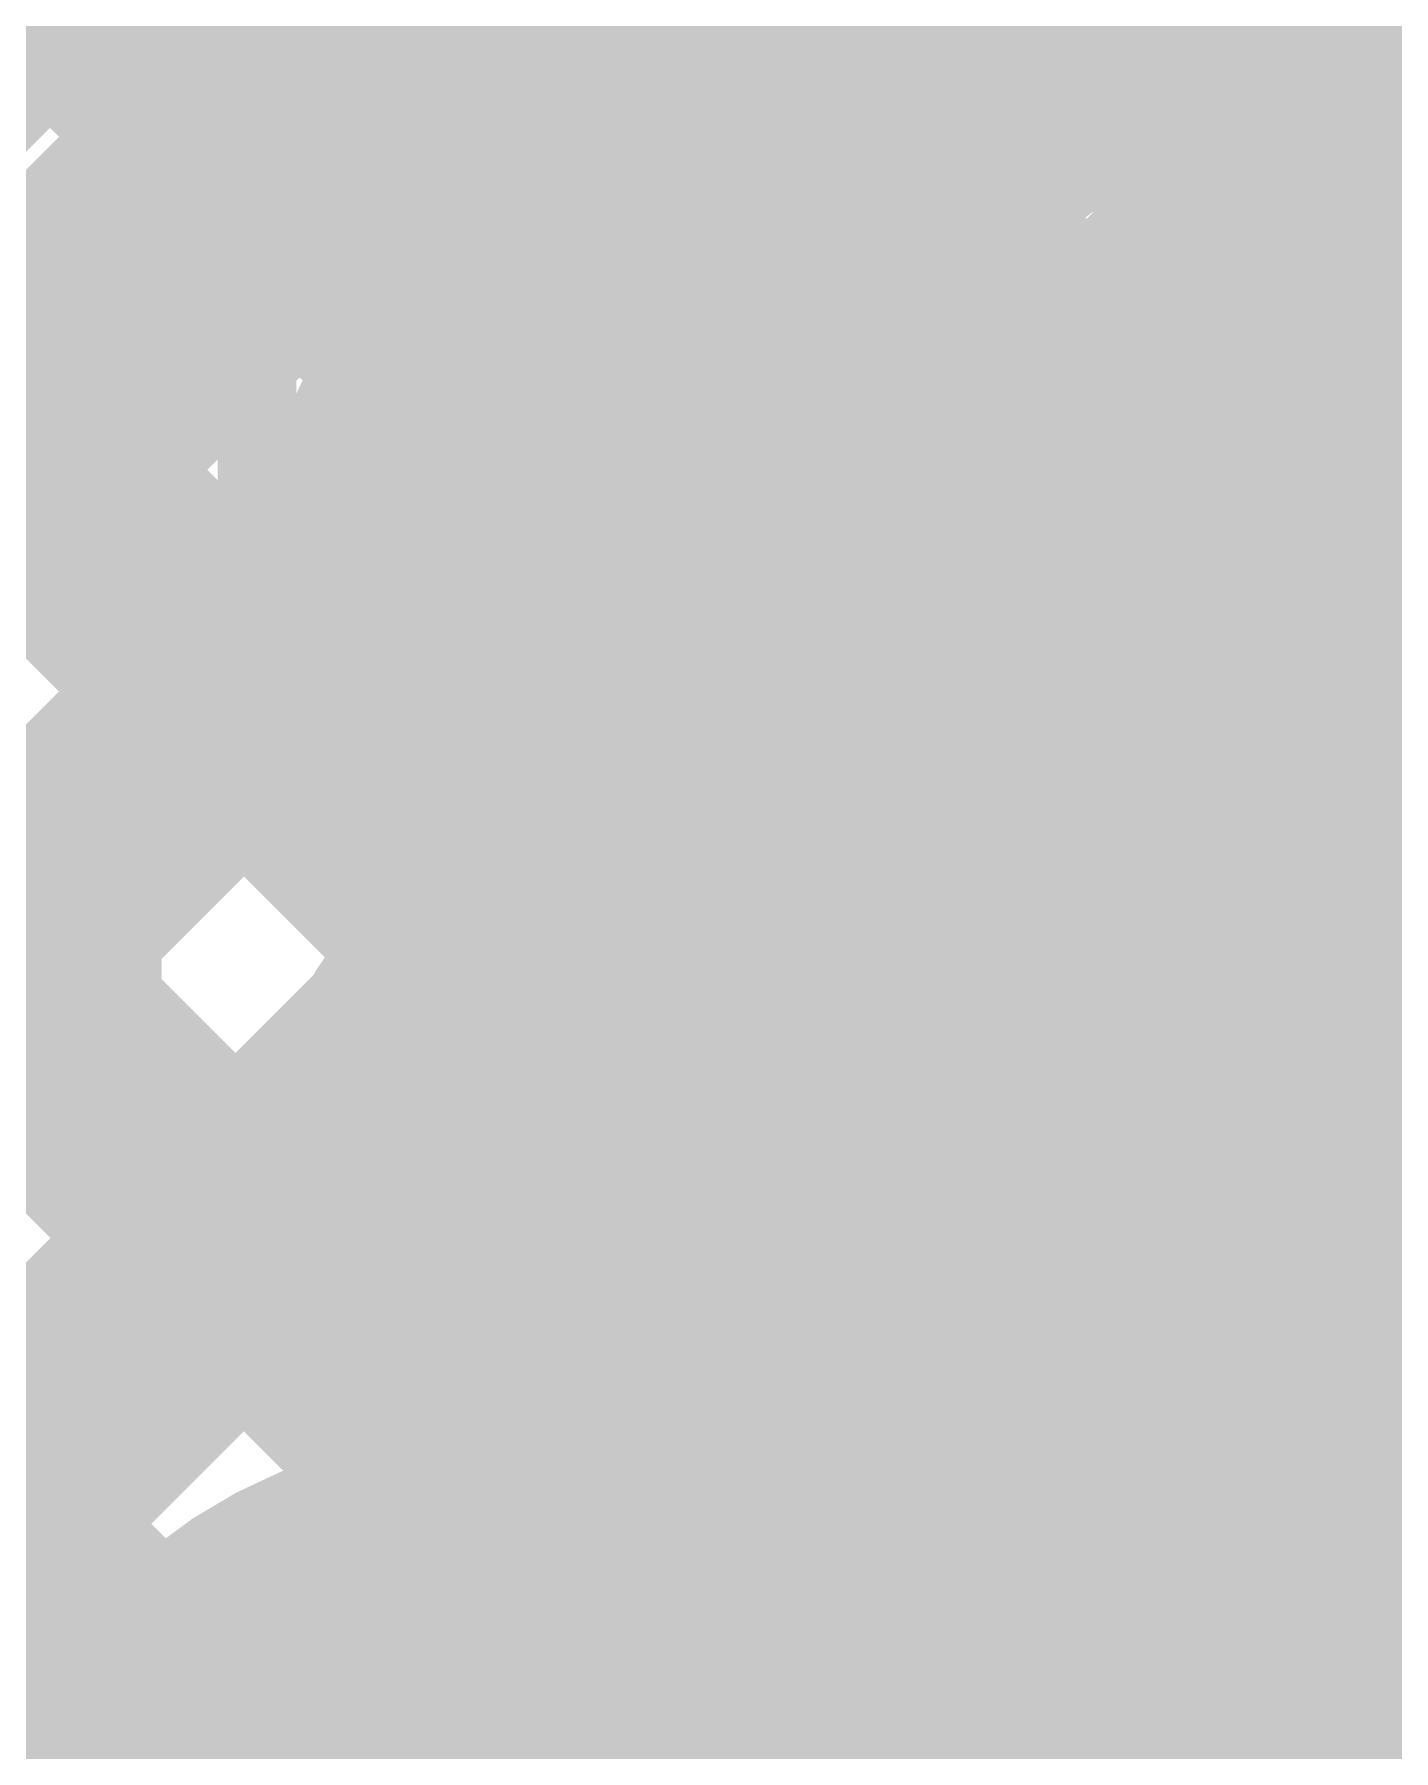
# Model space of a CAD drawing. Header units: millimetres. Extents: x 13 to 259, y -2 to 326.
# Drawn here: x 143.081 to 145.159, y 85.778 to 88.403 of the extents above; entities that cross this region are included whole.
import ezdxf

# ---------------------------------------------------------------- set-up
doc = ezdxf.new("R2010")
doc.units = ezdxf.units.MM
for name, color, linetype in [('BottomLayer', 5, 'Continuous'), ('ConnectLayer', 7, 'Continuous'), ('DrillDrawing', 1, 'Continuous'), ('Mechanical14', 56, 'Continuous'), ('Mechanical15', 56, 'Continuous'), ('Mechanical9', 56, 'Continuous'), ('MidLayer1', 16, 'Continuous'), ('MidLayer2', 76, 'Continuous'), ('MidLayer3', 90, 'Continuous'), ('MidLayer4', 156, 'Continuous'), ('MidLayer5', 130, 'Continuous'), ('MidLayer6', 216, 'Continuous'), ('MultiLayer', 9, 'Continuous'), ('TopLayer', 1, 'Continuous'), ('TopPaste', 8, 'Continuous'), ('TopSolder', 216, 'Continuous')]:
    doc.layers.add(name, color=color, linetype=linetype)

# ---------------------------------------------------------------- blocks, each defined once
blk = doc.blocks.new('RESC1005X40N_82')
at = {"layer": 'Mechanical14', "const_width": 0.1}
for points in [[(-0.5, 0.25), (0.5, 0.25)], [(-0.5, 0.25), (-0.5, -0.25)], [(0.5, 0.25), (0.5, -0.25)], [(-0.5, -0.25), (0.5, -0.25)]]:
    blk.add_lwpolyline(points, dxfattribs=at)
at = {"layer": 'Mechanical14', "const_width": 0.05}
for points in [[(-0.525, 0.25, 1), (-0.475, 0.25, 1)], [(-0.525, 0.25, 1), (-0.475, 0.25, 1)], [(0.475, 0.25, 1), (0.525, 0.25, 1)], [(0.475, 0.25, 1), (0.525, 0.25, 1)], [(-0.525, -0.25, 1), (-0.475, -0.25, 1)], [(-0.525, -0.25, 1), (-0.475, -0.25, 1)], [(0.475, -0.25, 1), (0.525, -0.25, 1)], [(0.475, -0.25, 1), (0.525, -0.25, 1)]]:
    blk.add_lwpolyline(points, format="xyb", close=True, dxfattribs=at)
at = {"layer": 'Mechanical15', "const_width": 0.05}
for points in [[(0, 0.5), (0, -0.5)], [(-0.91, 0.46), (0.91, 0.46)], [(-0.91, 0.46), (-0.91, -0.46)], [(0.91, 0.46), (0.91, -0.46)], [(-0.5, 0), (0.5, 0)], [(-0.91, -0.46), (0.91, -0.46)]]:
    blk.add_lwpolyline(points, dxfattribs=at)
at = {"layer": 'Mechanical15'}
for points, const_width in [([(-0.0125, 0.5, 1), (0.0125, 0.5, 1)], 0.025), ([(-0.9225, 0.46, 1), (-0.8975, 0.46, 1)], 0.025), ([(-0.9225, 0.46, 1), (-0.8975, 0.46, 1)], 0.025), ([(0.8975, 0.46, 1), (0.9225, 0.46, 1)], 0.025), ([(0.8975, 0.46, 1), (0.9225, 0.46, 1)], 0.025), ([(0.35, 0, 1), (-0.35, 0, 1)], 0.05), ([(-0.5125, 0, 1), (-0.4875, 0, 1)], 0.025), ([(-0.3625, 0, 1), (-0.3375, 0, 1)], 0.025), ([(0.3375, 0, 1), (0.3625, 0, 1)], 0.025), ([(0.4875, 0, 1), (0.5125, 0, 1)], 0.025), ([(-0.9225, -0.46, 1), (-0.8975, -0.46, 1)], 0.025), ([(-0.9225, -0.46, 1), (-0.8975, -0.46, 1)], 0.025), ([(0.8975, -0.46, 1), (0.9225, -0.46, 1)], 0.025), ([(0.8975, -0.46, 1), (0.9225, -0.46, 1)], 0.025), ([(-0.0125, -0.5, 1), (0.0125, -0.5, 1)], 0.025)]:
    blk.add_lwpolyline(points, format="xyb", close=True, dxfattribs=dict(at, const_width=const_width))
at = {"layer": 'TopLayer'}
for points in [[(-0.18, -0.31), (-0.18, 0.31), (-0.76, -0.31), (-0.76, 0.31)], [(0.76, -0.31), (0.76, 0.31), (0.18, -0.31), (0.18, 0.31)]]:
    blk.add_solid(points, dxfattribs=at)
at = {"layer": 'TopPaste'}
for points in [[(-0.18, -0.31), (-0.18, 0.31), (-0.76, -0.31), (-0.76, 0.31)], [(0.76, -0.31), (0.76, 0.31), (0.18, -0.31), (0.18, 0.31)]]:
    blk.add_solid(points, dxfattribs=at)
at = {"layer": 'TopSolder'}
for points in [[(-0.0784, -0.4116), (-0.0784, 0.4116), (-0.8616, -0.4116), (-0.8616, 0.4116)], [(0.8616, -0.4116), (0.8616, 0.4116), (0.0784, -0.4116), (0.0784, 0.4116)]]:
    blk.add_solid(points, dxfattribs=at)
blk = doc.blocks.new('RESC1005X40N_83')
at = {"layer": 'Mechanical14', "const_width": 0.1}
for points in [[(-0.5, 0.25), (0.5, 0.25)], [(-0.5, 0.25), (-0.5, -0.25)], [(0.5, 0.25), (0.5, -0.25)], [(-0.5, -0.25), (0.5, -0.25)]]:
    blk.add_lwpolyline(points, dxfattribs=at)
at = {"layer": 'Mechanical14', "const_width": 0.05}
for points in [[(-0.525, 0.25, 1), (-0.475, 0.25, 1)], [(-0.525, 0.25, 1), (-0.475, 0.25, 1)], [(0.475, 0.25, 1), (0.525, 0.25, 1)], [(0.475, 0.25, 1), (0.525, 0.25, 1)], [(-0.525, -0.25, 1), (-0.475, -0.25, 1)], [(-0.525, -0.25, 1), (-0.475, -0.25, 1)], [(0.475, -0.25, 1), (0.525, -0.25, 1)], [(0.475, -0.25, 1), (0.525, -0.25, 1)]]:
    blk.add_lwpolyline(points, format="xyb", close=True, dxfattribs=at)
at = {"layer": 'Mechanical15', "const_width": 0.05}
for points in [[(0, 0.5), (0, -0.5)], [(-0.91, 0.46), (0.91, 0.46)], [(-0.91, 0.46), (-0.91, -0.46)], [(0.91, 0.46), (0.91, -0.46)], [(-0.5, 0), (0.5, 0)], [(-0.91, -0.46), (0.91, -0.46)]]:
    blk.add_lwpolyline(points, dxfattribs=at)
at = {"layer": 'Mechanical15'}
for points, const_width in [([(-0.0125, 0.5, 1), (0.0125, 0.5, 1)], 0.025), ([(-0.9225, 0.46, 1), (-0.8975, 0.46, 1)], 0.025), ([(-0.9225, 0.46, 1), (-0.8975, 0.46, 1)], 0.025), ([(0.8975, 0.46, 1), (0.9225, 0.46, 1)], 0.025), ([(0.8975, 0.46, 1), (0.9225, 0.46, 1)], 0.025), ([(0.35, 0, 1), (-0.35, 0, 1)], 0.05), ([(-0.5125, 0, 1), (-0.4875, 0, 1)], 0.025), ([(-0.3625, 0, 1), (-0.3375, 0, 1)], 0.025), ([(0.3375, 0, 1), (0.3625, 0, 1)], 0.025), ([(0.4875, 0, 1), (0.5125, 0, 1)], 0.025), ([(-0.9225, -0.46, 1), (-0.8975, -0.46, 1)], 0.025), ([(-0.9225, -0.46, 1), (-0.8975, -0.46, 1)], 0.025), ([(0.8975, -0.46, 1), (0.9225, -0.46, 1)], 0.025), ([(0.8975, -0.46, 1), (0.9225, -0.46, 1)], 0.025), ([(-0.0125, -0.5, 1), (0.0125, -0.5, 1)], 0.025)]:
    blk.add_lwpolyline(points, format="xyb", close=True, dxfattribs=dict(at, const_width=const_width))
at = {"layer": 'TopLayer'}
for points in [[(-0.18, -0.31), (-0.18, 0.31), (-0.76, -0.31), (-0.76, 0.31)], [(0.76, -0.31), (0.76, 0.31), (0.18, -0.31), (0.18, 0.31)]]:
    blk.add_solid(points, dxfattribs=at)
at = {"layer": 'TopPaste'}
for points in [[(-0.18, -0.31), (-0.18, 0.31), (-0.76, -0.31), (-0.76, 0.31)], [(0.76, -0.31), (0.76, 0.31), (0.18, -0.31), (0.18, 0.31)]]:
    blk.add_solid(points, dxfattribs=at)
at = {"layer": 'TopSolder'}
for points in [[(-0.0784, -0.4116), (-0.0784, 0.4116), (-0.8616, -0.4116), (-0.8616, 0.4116)], [(0.8616, -0.4116), (0.8616, 0.4116), (0.0784, -0.4116), (0.0784, 0.4116)]]:
    blk.add_solid(points, dxfattribs=at)
blk = doc.blocks.new('CAPC1005X55N_137')
at = {"layer": 'Mechanical14', "const_width": 0.1}
for points in [[(-0.5249, -0.2749), (-0.5249, 0.2751)], [(0.5251, 0.2751), (-0.5249, 0.2751)], [(0.5251, -0.2749), (0.5251, 0.2751)], [(0.5251, -0.2749), (-0.5249, -0.2749)]]:
    blk.add_lwpolyline(points, dxfattribs=at)
at = {"layer": 'Mechanical14', "const_width": 0.05}
for points in [[(-0.5499, 0.2751, 1), (-0.5, 0.2751, 1)], [(-0.5499, 0.2751, 1), (-0.5, 0.2751, 1)], [(0.5001, 0.2751, 1), (0.55, 0.2751, 1)], [(0.5001, 0.2751, 1), (0.55, 0.2751, 1)], [(-0.5499, -0.2749, 1), (-0.5, -0.2749, 1)], [(-0.5499, -0.2749, 1), (-0.5, -0.2749, 1)], [(0.5001, -0.2749, 1), (0.55, -0.2749, 1)], [(0.5001, -0.2749, 1), (0.55, -0.2749, 1)]]:
    blk.add_lwpolyline(points, format="xyb", close=True, dxfattribs=at)
at = {"layer": 'Mechanical15', "const_width": 0.05}
for points in [[(0, -0.5), (0, 0.5)], [(-0.91, -0.46), (-0.91, 0.46)], [(0.91, 0.46), (-0.91, 0.46)], [(0.91, -0.46), (0.91, 0.46)], [(0.5, 0), (-0.5, 0)], [(0.91, -0.46), (-0.91, -0.46)]]:
    blk.add_lwpolyline(points, dxfattribs=at)
at = {"layer": 'Mechanical15', "const_width": 0.025}
for points in [[(-0.0125, 0.5, 1), (0.0125, 0.5, 1)], [(-0.9225, 0.46, 1), (-0.8975, 0.46, 1)], [(-0.9225, 0.46, 1), (-0.8975, 0.46, 1)], [(0.8975, 0.46, 1), (0.9225, 0.46, 1)], [(0.8975, 0.46, 1), (0.9225, 0.46, 1)], [(-0.5125, 0, 1), (-0.4875, 0, 1)], [(0.4875, 0, 1), (0.5125, 0, 1)], [(-0.9225, -0.46, 1), (-0.8975, -0.46, 1)], [(-0.9225, -0.46, 1), (-0.8975, -0.46, 1)], [(0.8975, -0.46, 1), (0.9225, -0.46, 1)], [(0.8975, -0.46, 1), (0.9225, -0.46, 1)], [(-0.0125, -0.5, 1), (0.0125, -0.5, 1)]]:
    blk.add_lwpolyline(points, format="xyb", close=True, dxfattribs=at)
at = {"layer": 'TopLayer'}
for points in [[(-0.76, -0.31), (-0.14, -0.31), (-0.76, 0.31), (-0.14, 0.31)], [(0.14, -0.31), (0.76, -0.31), (0.14, 0.31), (0.76, 0.31)]]:
    blk.add_solid(points, dxfattribs=at)
at = {"layer": 'TopPaste'}
for points in [[(-0.76, -0.31), (-0.14, -0.31), (-0.76, 0.31), (-0.14, 0.31)], [(0.14, -0.31), (0.76, -0.31), (0.14, 0.31), (0.76, 0.31)]]:
    blk.add_solid(points, dxfattribs=at)
at = {"layer": 'TopSolder'}
for points in [[(-0.8616, -0.4116), (-0.0384, -0.4116), (-0.8616, 0.4116), (-0.0384, 0.4116)], [(0.0384, -0.4116), (0.8616, -0.4116), (0.0384, 0.4116), (0.8616, 0.4116)]]:
    blk.add_solid(points, dxfattribs=at)
blk = doc.blocks.new('CAPC1005X55N_157')
at = {"layer": 'Mechanical14', "const_width": 0.1}
for points in [[(-0.5249, -0.2749), (-0.5249, 0.2751)], [(0.5251, 0.2751), (-0.5249, 0.2751)], [(0.5251, -0.2749), (0.5251, 0.2751)], [(0.5251, -0.2749), (-0.5249, -0.2749)]]:
    blk.add_lwpolyline(points, dxfattribs=at)
at = {"layer": 'Mechanical14', "const_width": 0.05}
for points in [[(-0.5499, 0.2751, 1), (-0.5, 0.2751, 1)], [(-0.5499, 0.2751, 1), (-0.5, 0.2751, 1)], [(0.5001, 0.2751, 1), (0.55, 0.2751, 1)], [(0.5001, 0.2751, 1), (0.55, 0.2751, 1)], [(-0.5499, -0.2749, 1), (-0.5, -0.2749, 1)], [(-0.5499, -0.2749, 1), (-0.5, -0.2749, 1)], [(0.5001, -0.2749, 1), (0.55, -0.2749, 1)], [(0.5001, -0.2749, 1), (0.55, -0.2749, 1)]]:
    blk.add_lwpolyline(points, format="xyb", close=True, dxfattribs=at)
at = {"layer": 'Mechanical15', "const_width": 0.05}
for points in [[(0, -0.5), (0, 0.5)], [(-0.91, -0.46), (-0.91, 0.46)], [(0.91, 0.46), (-0.91, 0.46)], [(0.91, -0.46), (0.91, 0.46)], [(0.5, 0), (-0.5, 0)], [(0.91, -0.46), (-0.91, -0.46)]]:
    blk.add_lwpolyline(points, dxfattribs=at)
at = {"layer": 'Mechanical15', "const_width": 0.025}
for points in [[(-0.0125, 0.5, 1), (0.0125, 0.5, 1)], [(-0.9225, 0.46, 1), (-0.8975, 0.46, 1)], [(-0.9225, 0.46, 1), (-0.8975, 0.46, 1)], [(0.8975, 0.46, 1), (0.9225, 0.46, 1)], [(0.8975, 0.46, 1), (0.9225, 0.46, 1)], [(-0.5125, 0, 1), (-0.4875, 0, 1)], [(0.4875, 0, 1), (0.5125, 0, 1)], [(-0.9225, -0.46, 1), (-0.8975, -0.46, 1)], [(-0.9225, -0.46, 1), (-0.8975, -0.46, 1)], [(0.8975, -0.46, 1), (0.9225, -0.46, 1)], [(0.8975, -0.46, 1), (0.9225, -0.46, 1)], [(-0.0125, -0.5, 1), (0.0125, -0.5, 1)]]:
    blk.add_lwpolyline(points, format="xyb", close=True, dxfattribs=at)
at = {"layer": 'TopLayer'}
for points in [[(-0.76, -0.31), (-0.14, -0.31), (-0.76, 0.31), (-0.14, 0.31)], [(0.14, -0.31), (0.76, -0.31), (0.14, 0.31), (0.76, 0.31)]]:
    blk.add_solid(points, dxfattribs=at)
at = {"layer": 'TopPaste'}
for points in [[(-0.76, -0.31), (-0.14, -0.31), (-0.76, 0.31), (-0.14, 0.31)], [(0.14, -0.31), (0.76, -0.31), (0.14, 0.31), (0.76, 0.31)]]:
    blk.add_solid(points, dxfattribs=at)
at = {"layer": 'TopSolder'}
for points in [[(-0.8616, -0.4116), (-0.0384, -0.4116), (-0.8616, 0.4116), (-0.0384, 0.4116)], [(0.0384, -0.4116), (0.8616, -0.4116), (0.0384, 0.4116), (0.8616, 0.4116)]]:
    blk.add_solid(points, dxfattribs=at)
blk = doc.blocks.new('RESC1005X40N_161')
at = {"layer": 'Mechanical14', "const_width": 0.1}
for points in [[(-0.5, 0.25), (0.5, 0.25)], [(-0.5, 0.25), (-0.5, -0.25)], [(0.5, 0.25), (0.5, -0.25)], [(-0.5, -0.25), (0.5, -0.25)]]:
    blk.add_lwpolyline(points, dxfattribs=at)
at = {"layer": 'Mechanical14', "const_width": 0.05}
for points in [[(-0.525, 0.25, 1), (-0.475, 0.25, 1)], [(-0.525, 0.25, 1), (-0.475, 0.25, 1)], [(0.475, 0.25, 1), (0.525, 0.25, 1)], [(0.475, 0.25, 1), (0.525, 0.25, 1)], [(-0.525, -0.25, 1), (-0.475, -0.25, 1)], [(-0.525, -0.25, 1), (-0.475, -0.25, 1)], [(0.475, -0.25, 1), (0.525, -0.25, 1)], [(0.475, -0.25, 1), (0.525, -0.25, 1)]]:
    blk.add_lwpolyline(points, format="xyb", close=True, dxfattribs=at)
at = {"layer": 'Mechanical15', "const_width": 0.05}
for points in [[(0, 0.5), (0, -0.5)], [(-0.91, 0.46), (0.91, 0.46)], [(-0.91, 0.46), (-0.91, -0.46)], [(0.91, 0.46), (0.91, -0.46)], [(-0.5, 0), (0.5, 0)], [(-0.91, -0.46), (0.91, -0.46)]]:
    blk.add_lwpolyline(points, dxfattribs=at)
at = {"layer": 'Mechanical15'}
for points, const_width in [([(-0.0125, 0.5, 1), (0.0125, 0.5, 1)], 0.025), ([(-0.9225, 0.46, 1), (-0.8975, 0.46, 1)], 0.025), ([(-0.9225, 0.46, 1), (-0.8975, 0.46, 1)], 0.025), ([(0.8975, 0.46, 1), (0.9225, 0.46, 1)], 0.025), ([(0.8975, 0.46, 1), (0.9225, 0.46, 1)], 0.025), ([(0.35, 0, 1), (-0.35, 0, 1)], 0.05), ([(-0.5125, 0, 1), (-0.4875, 0, 1)], 0.025), ([(-0.3625, 0, 1), (-0.3375, 0, 1)], 0.025), ([(0.3375, 0, 1), (0.3625, 0, 1)], 0.025), ([(0.4875, 0, 1), (0.5125, 0, 1)], 0.025), ([(-0.9225, -0.46, 1), (-0.8975, -0.46, 1)], 0.025), ([(-0.9225, -0.46, 1), (-0.8975, -0.46, 1)], 0.025), ([(0.8975, -0.46, 1), (0.9225, -0.46, 1)], 0.025), ([(0.8975, -0.46, 1), (0.9225, -0.46, 1)], 0.025), ([(-0.0125, -0.5, 1), (0.0125, -0.5, 1)], 0.025)]:
    blk.add_lwpolyline(points, format="xyb", close=True, dxfattribs=dict(at, const_width=const_width))
at = {"layer": 'TopLayer'}
for points in [[(-0.18, -0.31), (-0.18, 0.31), (-0.76, -0.31), (-0.76, 0.31)], [(0.76, -0.31), (0.76, 0.31), (0.18, -0.31), (0.18, 0.31)]]:
    blk.add_solid(points, dxfattribs=at)
at = {"layer": 'TopPaste'}
for points in [[(-0.18, -0.31), (-0.18, 0.31), (-0.76, -0.31), (-0.76, 0.31)], [(0.76, -0.31), (0.76, 0.31), (0.18, -0.31), (0.18, 0.31)]]:
    blk.add_solid(points, dxfattribs=at)
at = {"layer": 'TopSolder'}
for points in [[(-0.0784, -0.4116), (-0.0784, 0.4116), (-0.8616, -0.4116), (-0.8616, 0.4116)], [(0.8616, -0.4116), (0.8616, 0.4116), (0.0784, -0.4116), (0.0784, 0.4116)]]:
    blk.add_solid(points, dxfattribs=at)
blk = doc.blocks.new('RESC1005X40N_162')
at = {"layer": 'Mechanical14', "const_width": 0.1}
for points in [[(-0.5, 0.25), (0.5, 0.25)], [(-0.5, 0.25), (-0.5, -0.25)], [(0.5, 0.25), (0.5, -0.25)], [(-0.5, -0.25), (0.5, -0.25)]]:
    blk.add_lwpolyline(points, dxfattribs=at)
at = {"layer": 'Mechanical14', "const_width": 0.05}
for points in [[(-0.525, 0.25, 1), (-0.475, 0.25, 1)], [(-0.525, 0.25, 1), (-0.475, 0.25, 1)], [(0.475, 0.25, 1), (0.525, 0.25, 1)], [(0.475, 0.25, 1), (0.525, 0.25, 1)], [(-0.525, -0.25, 1), (-0.475, -0.25, 1)], [(-0.525, -0.25, 1), (-0.475, -0.25, 1)], [(0.475, -0.25, 1), (0.525, -0.25, 1)], [(0.475, -0.25, 1), (0.525, -0.25, 1)]]:
    blk.add_lwpolyline(points, format="xyb", close=True, dxfattribs=at)
at = {"layer": 'Mechanical15', "const_width": 0.05}
for points in [[(0, 0.5), (0, -0.5)], [(-0.91, 0.46), (0.91, 0.46)], [(-0.91, 0.46), (-0.91, -0.46)], [(0.91, 0.46), (0.91, -0.46)], [(-0.5, 0), (0.5, 0)], [(-0.91, -0.46), (0.91, -0.46)]]:
    blk.add_lwpolyline(points, dxfattribs=at)
at = {"layer": 'Mechanical15'}
for points, const_width in [([(-0.0125, 0.5, 1), (0.0125, 0.5, 1)], 0.025), ([(-0.9225, 0.46, 1), (-0.8975, 0.46, 1)], 0.025), ([(-0.9225, 0.46, 1), (-0.8975, 0.46, 1)], 0.025), ([(0.8975, 0.46, 1), (0.9225, 0.46, 1)], 0.025), ([(0.8975, 0.46, 1), (0.9225, 0.46, 1)], 0.025), ([(0.35, 0, 1), (-0.35, 0, 1)], 0.05), ([(-0.5125, 0, 1), (-0.4875, 0, 1)], 0.025), ([(-0.3625, 0, 1), (-0.3375, 0, 1)], 0.025), ([(0.3375, 0, 1), (0.3625, 0, 1)], 0.025), ([(0.4875, 0, 1), (0.5125, 0, 1)], 0.025), ([(-0.9225, -0.46, 1), (-0.8975, -0.46, 1)], 0.025), ([(-0.9225, -0.46, 1), (-0.8975, -0.46, 1)], 0.025), ([(0.8975, -0.46, 1), (0.9225, -0.46, 1)], 0.025), ([(0.8975, -0.46, 1), (0.9225, -0.46, 1)], 0.025), ([(-0.0125, -0.5, 1), (0.0125, -0.5, 1)], 0.025)]:
    blk.add_lwpolyline(points, format="xyb", close=True, dxfattribs=dict(at, const_width=const_width))
at = {"layer": 'TopLayer'}
for points in [[(-0.18, -0.31), (-0.18, 0.31), (-0.76, -0.31), (-0.76, 0.31)], [(0.76, -0.31), (0.76, 0.31), (0.18, -0.31), (0.18, 0.31)]]:
    blk.add_solid(points, dxfattribs=at)
at = {"layer": 'TopPaste'}
for points in [[(-0.18, -0.31), (-0.18, 0.31), (-0.76, -0.31), (-0.76, 0.31)], [(0.76, -0.31), (0.76, 0.31), (0.18, -0.31), (0.18, 0.31)]]:
    blk.add_solid(points, dxfattribs=at)
at = {"layer": 'TopSolder'}
for points in [[(-0.0784, -0.4116), (-0.0784, 0.4116), (-0.8616, -0.4116), (-0.8616, 0.4116)], [(0.8616, -0.4116), (0.8616, 0.4116), (0.0784, -0.4116), (0.0784, 0.4116)]]:
    blk.add_solid(points, dxfattribs=at)

msp = doc.modelspace()

# ---------------------------------------------------------------- linework, layer by layer
at = {"layer": 'BottomLayer', "const_width": 0.25}
for points in [[(144.0658, 87.5088, 1), (144.3158, 87.5088, 1)], [(144.0658, 86.5688, 1), (144.3158, 86.5688, 1)]]:
    msp.add_lwpolyline(points, format="xyb", close=True, dxfattribs=at)
at = {"layer": 'ConnectLayer', "const_width": 0.4}
for points in [[(133.8479, 96.1028), (144.7858, 85.1649)], [(133.8479, 96.1028), (144.7858, 85.1649)], [(137.8465, 93.8013), (143.7485, 87.8992)], [(137.8465, 93.8013), (143.7485, 87.8992)], [(137.8465, 93.8013), (143.1046, 88.5432)], [(137.3517, 93.4476), (145.6511, 85.1482)], [(137.3517, 93.4476), (145.6511, 85.1482)], [(139.1148, 89.9874), (143.9801, 85.122)], [(139.1148, 89.9874), (143.9801, 85.122)], [(133.6661, 79.3604), (143.6826, 89.3768)], [(133.6661, 79.3604), (143.6826, 89.3768)], [(133.6661, 79.3604), (143.6826, 89.3768)], [(141.1442, 86.5828), (143.3312, 88.7698)], [(144.7608, 88.584), (145.2758, 88.069)], [(144.7608, 88.584), (145.2758, 88.069)], [(144.7608, 88.584), (145.2758, 88.069)], [(144.7608, 88.584), (145.2758, 88.069)], [(134.0722, 78.9179), (143.6515, 88.4972)], [(134.0722, 78.9179), (143.6515, 88.4972)], [(142.0024, 86.7243), (143.6949, 88.4168)], [(141.525, 86.2), (143.714, 88.389)], [(144.684, 87.8327), (145.1119, 88.2607)], [(144.684, 87.8327), (145.112, 88.2606)], [(144.684, 87.8327), (145.112, 88.2606)], [(144.684, 87.8327), (145.112, 88.2606)], [(143.4629, 88.1848), (143.7485, 87.8992)], [(143.4864, 88.1613), (143.7485, 87.8992)], [(144.3326, 88.1637), (144.465, 88.0312)], [(144.3326, 88.1637), (144.465, 88.0312)], [(144.3326, 88.1637), (144.465, 88.0312)], [(144.3326, 88.1637), (144.465, 88.0312)], [(144.0934, 88.0907), (144.1505, 88.1478)], [(144.0936, 88.0907), (144.1506, 88.1478)], [(144.0936, 88.0907), (144.1506, 88.1478)], [(144.0936, 88.0907), (144.1506, 88.1478)], [(144.7133, 87.783), (144.8806, 87.6157)], [(144.7133, 87.783), (144.8806, 87.6157)], [(144.7133, 87.783), (144.8806, 87.6157)], [(144.7133, 87.783), (144.8806, 87.6157)], [(143.0387, 87.7606), (145.6511, 85.1482)], [(143.0621, 87.7371), (143.7939, 87.0053)], [(127.0089, 71.0061), (143.6089, 87.6061)], [(127.0089, 71.0061), (143.6089, 87.6061)], [(141.525, 85.5223), (143.6089, 87.6062)], [(142.0024, 85.9996), (143.6089, 87.6061)], [(144.4867, 85.0897), (146.9062, 87.5092)], [(144.4867, 85.0897), (146.9062, 87.5092)], [(142.6144, 87.3363), (144.7858, 85.1649)], [(142.6379, 87.3128), (143.6842, 86.2665)], [(129.3674, 71.6675), (144.9371, 87.2372)], [(129.3674, 71.6675), (144.9371, 87.2372)], [(136.9901, 79.2902), (144.9371, 87.2372)], [(144.6451, 86.9453), (144.9371, 87.2373)], [(144.5813, 87.0665), (147.8965, 83.7512)], [(144.5813, 87.0665), (147.8965, 83.7512)], [(144.5813, 87.0665), (144.899, 86.7488)], [(144.5813, 87.0665), (146.05, 85.5977)], [(128.9034, 72.052), (143.867, 87.0156)], [(128.9034, 72.052), (143.867, 87.0156)], [(136.2164, 79.365), (143.867, 87.0156)], [(142.1901, 86.912), (143.9801, 85.122)], [(143.7115, 85.1631), (145.4673, 86.9188)], [(143.7115, 85.1631), (145.4673, 86.9188)], [(143.7115, 85.1631), (145.4673, 86.9188)], [(142.2136, 86.8886), (143.2811, 85.821)], [(141.525, 84.6738), (143.6457, 86.7944)], [(144.4867, 85.0897), (146.05, 86.6531)], [(144.1773, 86.6219), (144.2399, 86.5593)], [(144.5802, 86.0319), (144.9088, 86.3605)], [(144.6273, 86.1719), (144.7355, 86.0637)], [(145.2378, 85.841), (145.3811, 85.9842)]]:
    msp.add_lwpolyline(points, dxfattribs=at)
at = {"layer": 'ConnectLayer'}
for points, const_width in [([(146.0508, 88.7364, 1), (144.8708, 88.7364, 1)], 0.4), ([(144.6608, 88.584, 1), (144.8608, 88.584, 1)], 0.2), ([(144.6608, 88.584, 1), (144.8608, 88.584, 1)], 0.2), ([(144.6608, 88.584, 1), (144.8608, 88.584, 1)], 0.2), ([(144.6608, 88.584, 1), (144.8608, 88.584, 1)], 0.2), ([(143.0046, 88.5432, 1), (143.2046, 88.5432, 1)], 0.2), ([(143.5515, 88.4972, 1), (143.7515, 88.4972, 1)], 0.2), ([(143.5515, 88.4972, 1), (143.7515, 88.4972, 1)], 0.2), ([(143.5949, 88.4168, 1), (143.7949, 88.4168, 1)], 0.2), ([(143.5949, 88.4168, 1), (143.7949, 88.4168, 1)], 0.2), ([(143.614, 88.389, 1), (143.814, 88.389, 1)], 0.2), ([(143.614, 88.389, 1), (143.814, 88.389, 1)], 0.2), ([(145.0119, 88.2607, 1), (145.2119, 88.2607, 1)], 0.2), ([(145.012, 88.2606, 1), (145.212, 88.2606, 1)], 0.2), ([(145.012, 88.2606, 1), (145.212, 88.2606, 1)], 0.2), ([(145.012, 88.2606, 1), (145.212, 88.2606, 1)], 0.2), ([(143.3629, 88.1848, 1), (143.5629, 88.1848, 1)], 0.2), ([(143.3864, 88.1613, 1), (143.5864, 88.1613, 1)], 0.2), ([(144.2326, 88.1637, 1), (144.4326, 88.1637, 1)], 0.2), ([(144.2326, 88.1637, 1), (144.4326, 88.1637, 1)], 0.2), ([(144.2326, 88.1637, 1), (144.4326, 88.1637, 1)], 0.2), ([(144.2326, 88.1637, 1), (144.4326, 88.1637, 1)], 0.2), ([(144.0505, 88.1478, 1), (144.2505, 88.1478, 1)], 0.2), ([(144.0506, 88.1478, 1), (144.2506, 88.1478, 1)], 0.2), ([(144.0506, 88.1478, 1), (144.2506, 88.1478, 1)], 0.2), ([(144.0506, 88.1478, 1), (144.2506, 88.1478, 1)], 0.2), ([(144.7808, 87.5088, 1), (143.6008, 87.5088, 1)], 0.4), ([(144.7808, 87.5088, 1), (143.6008, 87.5088, 1)], 0.4), ([(144.7808, 87.5088, 1), (143.6008, 87.5088, 1)], 0.4), ([(143.9934, 88.0907, 1), (144.1934, 88.0907, 1)], 0.2), ([(143.9936, 88.0907, 1), (144.1936, 88.0907, 1)], 0.2), ([(143.9936, 88.0907, 1), (144.1936, 88.0907, 1)], 0.2), ([(143.9936, 88.0907, 1), (144.1936, 88.0907, 1)], 0.2), ([(146.0508, 87.5088, 1), (144.8708, 87.5088, 1)], 0.4), ([(146.0508, 87.5088, 1), (144.8708, 87.5088, 1)], 0.4), ([(145.1758, 88.069, 1), (145.3758, 88.069, 1)], 0.2), ([(145.1758, 88.069, 1), (145.3758, 88.069, 1)], 0.2), ([(145.1758, 88.069, 1), (145.3758, 88.069, 1)], 0.2), ([(145.1758, 88.069, 1), (145.3758, 88.069, 1)], 0.2), ([(144.365, 88.0312, 1), (144.565, 88.0312, 1)], 0.2), ([(144.365, 88.0312, 1), (144.565, 88.0312, 1)], 0.2), ([(144.365, 88.0312, 1), (144.565, 88.0312, 1)], 0.2), ([(144.365, 88.0312, 1), (144.565, 88.0312, 1)], 0.2), ([(143.6485, 87.8992, 1), (143.8485, 87.8992, 1)], 0.2), ([(143.6485, 87.8992, 1), (143.8485, 87.8992, 1)], 0.2), ([(143.6485, 87.8992, 1), (143.8485, 87.8992, 1)], 0.2), ([(143.6485, 87.8992, 1), (143.8485, 87.8992, 1)], 0.2), ([(144.584, 87.8327, 1), (144.784, 87.8327, 1)], 0.2), ([(144.584, 87.8327, 1), (144.784, 87.8327, 1)], 0.2), ([(144.584, 87.8327, 1), (144.784, 87.8327, 1)], 0.2), ([(144.584, 87.8327, 1), (144.784, 87.8327, 1)], 0.2), ([(144.6133, 87.783, 1), (144.8133, 87.783, 1)], 0.2), ([(144.6133, 87.783, 1), (144.8133, 87.783, 1)], 0.2), ([(144.6133, 87.783, 1), (144.8133, 87.783, 1)], 0.2), ([(144.6133, 87.783, 1), (144.8133, 87.783, 1)], 0.2), ([(142.9387, 87.7606, 1), (143.1387, 87.7606, 1)], 0.2), ([(142.9621, 87.7371, 1), (143.1621, 87.7371, 1)], 0.2), ([(143.5089, 87.6062, 1), (143.7089, 87.6062, 1)], 0.2), ([(143.5089, 87.6061, 1), (143.7089, 87.6061, 1)], 0.2), ([(143.5089, 87.6061, 1), (143.7089, 87.6061, 1)], 0.2), ([(143.5089, 87.6061, 1), (143.7089, 87.6061, 1)], 0.2), ([(144.7806, 87.6157, 1), (144.9806, 87.6157, 1)], 0.2), ([(144.7806, 87.6157, 1), (144.9806, 87.6157, 1)], 0.2), ([(144.7806, 87.6157, 1), (144.9806, 87.6157, 1)], 0.2), ([(144.7806, 87.6157, 1), (144.9806, 87.6157, 1)], 0.2), ([(143.5008, 87.5088, 1), (143.7008, 87.5088, 1)], 0.2), ([(143.5008, 87.5088, 1), (143.7008, 87.5088, 1)], 0.2), ([(143.5008, 87.5088, 1), (143.7008, 87.5088, 1)], 0.2), ([(144.6808, 87.5088, 1), (144.8808, 87.5088, 1)], 0.2), ([(144.6808, 87.5088, 1), (144.8808, 87.5088, 1)], 0.2), ([(144.6808, 87.5088, 1), (144.8808, 87.5088, 1)], 0.2), ([(144.6808, 87.5088, 1), (144.8808, 87.5088, 1)], 0.2), ([(144.6808, 87.5088, 1), (144.8808, 87.5088, 1)], 0.2), ([(144.7708, 87.5088, 1), (144.9708, 87.5088, 1)], 0.2), ([(144.7708, 87.5088, 1), (144.9708, 87.5088, 1)], 0.2), ([(144.8371, 87.2373, 1), (145.0371, 87.2373, 1)], 0.2), ([(144.8371, 87.2372, 1), (145.0371, 87.2372, 1)], 0.2), ([(144.8371, 87.2372, 1), (145.0371, 87.2372, 1)], 0.2), ([(144.8371, 87.2372, 1), (145.0371, 87.2372, 1)], 0.2), ([(144.4813, 87.0665, 1), (144.6813, 87.0665, 1)], 0.2), ([(144.4813, 87.0665, 1), (144.6813, 87.0665, 1)], 0.2), ([(144.4813, 87.0665, 1), (144.6813, 87.0665, 1)], 0.2), ([(144.4813, 87.0665, 1), (144.6813, 87.0665, 1)], 0.2), ([(143.7342, 87.0388, 1), (143.9342, 87.0388, 1)], 0.2), ([(143.7342, 87.0388, 1), (143.9342, 87.0388, 1)], 0.2), ([(144.4475, 87.0388, 1), (144.6475, 87.0388, 1)], 0.2), ([(144.4475, 87.0388, 1), (144.6475, 87.0388, 1)], 0.2), ([(145.0042, 87.0388, 1), (145.2042, 87.0388, 1)], 0.2), ([(145.0042, 87.0388, 1), (145.2042, 87.0388, 1)], 0.2), ([(143.6939, 87.0053, 1), (143.8939, 87.0053, 1)], 0.2), ([(143.767, 87.0156, 1), (143.967, 87.0156, 1)], 0.2), ([(143.767, 87.0156, 1), (143.967, 87.0156, 1)], 0.2), ([(143.767, 87.0156, 1), (143.967, 87.0156, 1)], 0.2), ([(144.5451, 86.9453, 1), (144.7451, 86.9453, 1)], 0.2), ([(143.5457, 86.7944, 1), (143.7457, 86.7944, 1)], 0.2), ([(144.799, 86.7488, 1), (144.999, 86.7488, 1)], 0.2), ([(144.0606, 86.6086, 1), (144.2606, 86.6086, 1)], 0.2), ([(144.0773, 86.6219, 1), (144.2773, 86.6219, 1)], 0.2), ([(144.1399, 86.5593, 1), (144.3399, 86.5593, 1)], 0.2), ([(144.1408, 86.5688, 1), (144.3408, 86.5688, 1)], 0.2), ([(144.6808, 86.5688, 1), (144.8808, 86.5688, 1)], 0.2), ([(144.6808, 86.5688, 1), (144.8808, 86.5688, 1)], 0.2), ([(144.0687, 86.524, 1), (144.2687, 86.524, 1)], 0.2), ([(144.0764, 86.5209, 1), (144.2764, 86.5209, 1)], 0.2), ([(144.8088, 86.3605, 1), (145.0088, 86.3605, 1)], 0.2), ([(143.5842, 86.2665, 1), (143.7842, 86.2665, 1)], 0.2), ([(144.5273, 86.1719, 1), (144.7273, 86.1719, 1)], 0.2), ([(144.6355, 86.0637, 1), (144.8355, 86.0637, 1)], 0.2), ([(143.8295, 86.0398, 1), (144.0295, 86.0398, 1)], 0.2), ([(143.8295, 86.0398, 1), (144.0295, 86.0398, 1)], 0.2), ([(144.4802, 86.0319, 1), (144.6802, 86.0319, 1)], 0.2), ([(143.9204, 86.004, 1), (144.1204, 86.004, 1)], 0.2), ([(143.9204, 86.004, 1), (144.1204, 86.004, 1)], 0.2), ([(143.1811, 85.821, 1), (143.3811, 85.821, 1)], 0.2), ([(145.1378, 85.841, 1), (145.3378, 85.841, 1)], 0.2), ([(144.167, 85.7751, 1), (144.367, 85.7751, 1)], 0.2), ([(144.167, 85.7751, 1), (144.367, 85.7751, 1)], 0.2), ([(145.183, 85.7751, 1), (145.383, 85.7751, 1)], 0.2), ([(145.183, 85.7751, 1), (145.383, 85.7751, 1)], 0.2)]:
    msp.add_lwpolyline(points, format="xyb", close=True, dxfattribs=dict(at, const_width=const_width))
at = {"layer": 'ConnectLayer', "const_width": 0.4}
for points in [[(144.7808, 88.7364, -1.612954), (143.8342, 89.2064)], [(144.7808, 88.7364, -1.612954), (143.8342, 89.2064)], [(146.0508, 88.7364, -1.612954), (145.1042, 89.2064)], [(146.0508, 88.7364, -1.612954), (145.1042, 89.2064)], [(146.05, 88.7057, -1.567019), (145.1042, 89.2064)], [(144.7808, 88.7364, -0.748096), (143.6949, 88.4168)], [(144.7808, 88.7364, -0.726022), (143.714, 88.389)], [(143.8342, 87.0388, -1.612954), (144.7808, 87.5088)], [(145.1042, 87.0388, -1.612954), (146.0508, 87.5088)], [(146.05, 87.4781, -38.390268), (146.05, 87.5395)], [(144.7808, 87.5088, -0.234583), (144.5475, 87.0388)], [(143.9295, 86.0398, -0.557255), (143.8342, 87.0388)], [(144.5475, 87.0388, -0.234583), (144.7808, 86.5688)], [(145.4848, 85.9793, -0.734127), (145.1042, 87.0388)], [(144.1687, 86.524, -0.557254), (144.1606, 86.6086)], [(144.7808, 86.5688, -0.502912), (144.0204, 86.004)], [(144.2408, 86.5688, -0.502912), (144.1764, 86.5209)], [(143.3775, 85.025, -0.813383), (143.9295, 86.0398)], [(144.267, 85.7751, -0.57075), (145.283, 85.7751)], [(144.0204, 86.004, -0.145614), (144.267, 85.7751)], [(145.283, 85.7751, -0.123497), (145.4848, 85.9793)]]:
    msp.add_lwpolyline(points, format="xyb", dxfattribs=at)
at = {"layer": 'DrillDrawing', "const_width": 0.0508}
for points in [[(144.0638, 87.6358), (144.0638, 87.7628)], [(144.0638, 87.7628), (144.3178, 87.7628)], [(144.3178, 87.6358), (144.3178, 87.7628)], [(143.9368, 87.3818), (143.9368, 87.6358)], [(143.9368, 87.6358), (144.0638, 87.6358)], [(144.3178, 87.6358), (144.4448, 87.6358)], [(144.4448, 87.3818), (144.4448, 87.6358)], [(143.9368, 87.3818), (144.0638, 87.3818)], [(144.0638, 87.2548), (144.0638, 87.3818)], [(144.3178, 87.3818), (144.4448, 87.3818)], [(144.3178, 87.2548), (144.3178, 87.3818)], [(144.0638, 87.2548), (144.3178, 87.2548)], [(144.0638, 86.6958), (144.0638, 86.8228)], [(144.0638, 86.8228), (144.3178, 86.8228)], [(144.3178, 86.6958), (144.3178, 86.8228)], [(143.9368, 86.4418), (143.9368, 86.6958)], [(143.9368, 86.6958), (144.0638, 86.6958)], [(144.3178, 86.6958), (144.4448, 86.6958)], [(144.4448, 86.4418), (144.4448, 86.6958)], [(143.9368, 86.4418), (144.0638, 86.4418)], [(144.0638, 86.3148), (144.0638, 86.4418)], [(144.3178, 86.4418), (144.4448, 86.4418)], [(144.3178, 86.3148), (144.3178, 86.4418)], [(144.0638, 86.3148), (144.3178, 86.3148)]]:
    msp.add_lwpolyline(points, dxfattribs=at)
at = {"layer": 'DrillDrawing', "const_width": 0.0254}
for points in [[(144.0511, 87.7628, 1), (144.0765, 87.7628, 1)], [(144.0511, 87.7628, 1), (144.0765, 87.7628, 1)], [(144.3051, 87.7628, 1), (144.3305, 87.7628, 1)], [(144.3051, 87.7628, 1), (144.3305, 87.7628, 1)], [(143.9241, 87.6358, 1), (143.9495, 87.6358, 1)], [(143.9241, 87.6358, 1), (143.9495, 87.6358, 1)], [(144.0511, 87.6358, 1), (144.0765, 87.6358, 1)], [(144.0511, 87.6358, 1), (144.0765, 87.6358, 1)], [(144.3051, 87.6358, 1), (144.3305, 87.6358, 1)], [(144.3051, 87.6358, 1), (144.3305, 87.6358, 1)], [(144.4321, 87.6358, 1), (144.4575, 87.6358, 1)], [(144.4321, 87.6358, 1), (144.4575, 87.6358, 1)], [(143.9241, 87.3818, 1), (143.9495, 87.3818, 1)], [(143.9241, 87.3818, 1), (143.9495, 87.3818, 1)], [(144.0511, 87.3818, 1), (144.0765, 87.3818, 1)], [(144.0511, 87.3818, 1), (144.0765, 87.3818, 1)], [(144.3051, 87.3818, 1), (144.3305, 87.3818, 1)], [(144.3051, 87.3818, 1), (144.3305, 87.3818, 1)], [(144.4321, 87.3818, 1), (144.4575, 87.3818, 1)], [(144.4321, 87.3818, 1), (144.4575, 87.3818, 1)], [(144.0511, 87.2548, 1), (144.0765, 87.2548, 1)], [(144.0511, 87.2548, 1), (144.0765, 87.2548, 1)], [(144.3051, 87.2548, 1), (144.3305, 87.2548, 1)], [(144.3051, 87.2548, 1), (144.3305, 87.2548, 1)], [(144.0511, 86.8228, 1), (144.0765, 86.8228, 1)], [(144.0511, 86.8228, 1), (144.0765, 86.8228, 1)], [(144.3051, 86.8228, 1), (144.3305, 86.8228, 1)], [(144.3051, 86.8228, 1), (144.3305, 86.8228, 1)], [(143.9241, 86.6958, 1), (143.9495, 86.6958, 1)], [(143.9241, 86.6958, 1), (143.9495, 86.6958, 1)], [(144.0511, 86.6958, 1), (144.0765, 86.6958, 1)], [(144.0511, 86.6958, 1), (144.0765, 86.6958, 1)], [(144.3051, 86.6958, 1), (144.3305, 86.6958, 1)], [(144.3051, 86.6958, 1), (144.3305, 86.6958, 1)], [(144.4321, 86.6958, 1), (144.4575, 86.6958, 1)], [(144.4321, 86.6958, 1), (144.4575, 86.6958, 1)], [(143.9241, 86.4418, 1), (143.9495, 86.4418, 1)], [(143.9241, 86.4418, 1), (143.9495, 86.4418, 1)], [(144.0511, 86.4418, 1), (144.0765, 86.4418, 1)], [(144.0511, 86.4418, 1), (144.0765, 86.4418, 1)], [(144.3051, 86.4418, 1), (144.3305, 86.4418, 1)], [(144.3051, 86.4418, 1), (144.3305, 86.4418, 1)], [(144.4321, 86.4418, 1), (144.4575, 86.4418, 1)], [(144.4321, 86.4418, 1), (144.4575, 86.4418, 1)], [(144.0511, 86.3148, 1), (144.0765, 86.3148, 1)], [(144.0511, 86.3148, 1), (144.0765, 86.3148, 1)], [(144.3051, 86.3148, 1), (144.3305, 86.3148, 1)], [(144.3051, 86.3148, 1), (144.3305, 86.3148, 1)]]:
    msp.add_lwpolyline(points, format="xyb", close=True, dxfattribs=at)
at = {"layer": 'Mechanical9', "const_width": 0.1}
msp.add_lwpolyline([(144.3, 67.8), (144.3, 100.7)], dxfattribs=at)
at = {"layer": 'MidLayer1', "const_width": 0.25}
for points in [[(144.0658, 87.5088, 1), (144.3158, 87.5088, 1)], [(144.0658, 86.5688, 1), (144.3158, 86.5688, 1)]]:
    msp.add_lwpolyline(points, format="xyb", close=True, dxfattribs=at)
at = {"layer": 'MidLayer2'}
for points, const_width in [([(143.7409, 87.1133), (143.7409, 92.8867)], 0.12), ([(143.4209, 87.2458), (143.4209, 92.7542)], 0.12), ([(144.1908, 87.5088), (144.1908, 88.7364)], 0.2), ([(144.1908, 87.5088), (144.75, 86.9496)], 0.2), ([(140.8708, 84.6957), (143.4209, 87.2458)], 0.12), ([(141.0033, 84.3757), (143.7409, 87.1133)], 0.12), ([(144.75, 86.25), (144.75, 86.9496)], 0.2), ([(144.5788, 86.0788), (144.75, 86.25)], 0.2), ([(143.269, 85.678), (143.7014, 86.1103)], 0.2), ([(143.7008, 86.1109), (143.7014, 86.1103)], 0.2), ([(143.7014, 86.1103), (143.7329, 86.0788)], 0.2), ([(143.7329, 86.0788), (144.5788, 86.0788)], 0.2)]:
    msp.add_lwpolyline(points, dxfattribs=dict(at, const_width=const_width))
for points, const_width in [([(144.0658, 87.5088, 1), (144.3158, 87.5088, 1)], 0.25), ([(144.1408, 87.5088, 1), (144.2408, 87.5088, 1)], 0.1), ([(144.1408, 87.5088, 1), (144.2408, 87.5088, 1)], 0.1), ([(143.3909, 87.2458, 1), (143.4509, 87.2458, 1)], 0.06), ([(143.3909, 87.2458, 1), (143.4509, 87.2458, 1)], 0.06), ([(143.7109, 87.1133, 1), (143.7709, 87.1133, 1)], 0.06), ([(143.7109, 87.1133, 1), (143.7709, 87.1133, 1)], 0.06), ([(144.7, 86.9496, 1), (144.8, 86.9496, 1)], 0.1), ([(144.7, 86.9496, 1), (144.8, 86.9496, 1)], 0.1), ([(144.0658, 86.5688, 1), (144.3158, 86.5688, 1)], 0.25), ([(144.7, 86.25, 1), (144.8, 86.25, 1)], 0.1), ([(144.7, 86.25, 1), (144.8, 86.25, 1)], 0.1), ([(143.6508, 86.1109, 1), (143.7508, 86.1109, 1)], 0.1), ([(143.6514, 86.1103, 1), (143.7514, 86.1103, 1)], 0.1), ([(143.6514, 86.1103, 1), (143.7514, 86.1103, 1)], 0.1), ([(143.6514, 86.1103, 1), (143.7514, 86.1103, 1)], 0.1), ([(143.6829, 86.0788, 1), (143.7829, 86.0788, 1)], 0.1), ([(143.6829, 86.0788, 1), (143.7829, 86.0788, 1)], 0.1), ([(144.5288, 86.0788, 1), (144.6288, 86.0788, 1)], 0.1), ([(144.5288, 86.0788, 1), (144.6288, 86.0788, 1)], 0.1)]:
    msp.add_lwpolyline(points, format="xyb", close=True, dxfattribs=dict(at, const_width=const_width))
at = {"layer": 'MidLayer3', "const_width": 0.4}
msp.add_lwpolyline([(141.4624, 86.948), (144.1908, 89.6764)], dxfattribs=at)
at = {"layer": 'MidLayer3', "const_width": 0.25}
for points in [[(144.0658, 87.5088, 1), (144.3158, 87.5088, 1)], [(144.0658, 86.5688, 1), (144.3158, 86.5688, 1)]]:
    msp.add_lwpolyline(points, format="xyb", close=True, dxfattribs=at)
at = {"layer": 'MidLayer4'}
for points, const_width in [([(143.2, 86.55), (143.2, 90.5708)], 0.15), ([(143.7008, 86.3658), (143.7008, 89.8794)], 0.2), ([(144.8, 86.179), (144.8, 89.7086)], 0.2), ([(142.7408, 86.0907), (143.2, 86.55)], 0.15), ([(143.7008, 86.3658), (144.249, 85.8176)], 0.2), ([(144.8, 86.179), (145.301, 85.678)], 0.2), ([(144.249, 85.101), (144.249, 85.8176)], 0.2), ([(144.25, 85.1), (144.25, 85.825)], 0.18)]:
    msp.add_lwpolyline(points, dxfattribs=dict(at, const_width=const_width))
for points, const_width in [([(144.0658, 87.5088, 1), (144.3158, 87.5088, 1)], 0.25), ([(144.0658, 86.5688, 1), (144.3158, 86.5688, 1)], 0.25), ([(143.1625, 86.55, 1), (143.2375, 86.55, 1)], 0.075), ([(143.1625, 86.55, 1), (143.2375, 86.55, 1)], 0.075), ([(143.6508, 86.3658, 1), (143.7508, 86.3658, 1)], 0.1), ([(143.6508, 86.3658, 1), (143.7508, 86.3658, 1)], 0.1), ([(144.75, 86.179, 1), (144.85, 86.179, 1)], 0.1), ([(144.75, 86.179, 1), (144.85, 86.179, 1)], 0.1), ([(144.199, 85.8176, 1), (144.299, 85.8176, 1)], 0.1), ([(144.199, 85.8176, 1), (144.299, 85.8176, 1)], 0.1), ([(144.205, 85.825, 1), (144.295, 85.825, 1)], 0.09)]:
    msp.add_lwpolyline(points, format="xyb", close=True, dxfattribs=dict(at, const_width=const_width))
at = {"layer": 'MidLayer5', "const_width": 0.25}
for points in [[(144.0658, 87.5088, 1), (144.3158, 87.5088, 1)], [(144.0658, 86.5688, 1), (144.3158, 86.5688, 1)]]:
    msp.add_lwpolyline(points, format="xyb", close=True, dxfattribs=at)
at = {"layer": 'MidLayer6', "const_width": 0.25}
for points in [[(144.0658, 87.5088, 1), (144.3158, 87.5088, 1)], [(144.0658, 86.5688, 1), (144.3158, 86.5688, 1)]]:
    msp.add_lwpolyline(points, format="xyb", close=True, dxfattribs=at)
at = {"layer": 'MultiLayer', "const_width": 0.25}
for points in [[(144.0658, 87.5088, 1), (144.3158, 87.5088, 1)], [(144.0658, 86.5688, 1), (144.3158, 86.5688, 1)]]:
    msp.add_lwpolyline(points, format="xyb", close=True, dxfattribs=at)
at = {"layer": 'TopLayer', "const_width": 0.25}
for points in [[(144.0658, 87.5088, 1), (144.3158, 87.5088, 1)], [(144.0658, 86.5688, 1), (144.3158, 86.5688, 1)]]:
    msp.add_lwpolyline(points, format="xyb", close=True, dxfattribs=at)

# ---------------------------------------------------------------- block references
for name, p, rotation in [('RESC1005X40N_161', (144.1908, 89.2064), 90), ('RESC1005X40N_162', (145.4608, 89.2064), 90), ('RESC1005X40N_82', (144.1908, 87.0388), 90), ('RESC1005X40N_83', (145.4608, 87.0388), 90), ('CAPC1005X55N_157', (143.759, 85.025), 270), ('CAPC1005X55N_137', (144.775, 85.025), 270)]:
    msp.add_blockref(name, p, dxfattribs=dict(rotation=rotation))

doc.saveas('drawing.dxf')
